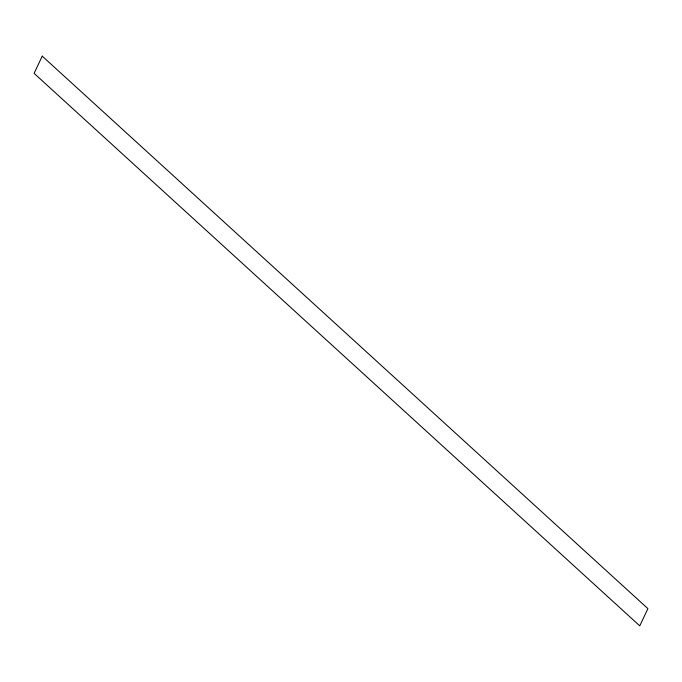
<?xml version="1.0" encoding="UTF-8"?>
<svg xmlns="http://www.w3.org/2000/svg" width="682" height="682" viewBox="0 0 682 682"><rect width="100%" height="100%" fill="white"/><g stroke="black" fill="none" stroke-linecap="round" stroke-linejoin="round"><path stroke-width="1.02" d="M42.241 56.137L34.1 73.358L639.759 625.863L647.9 608.642L42.241 56.137"/></g></svg>
